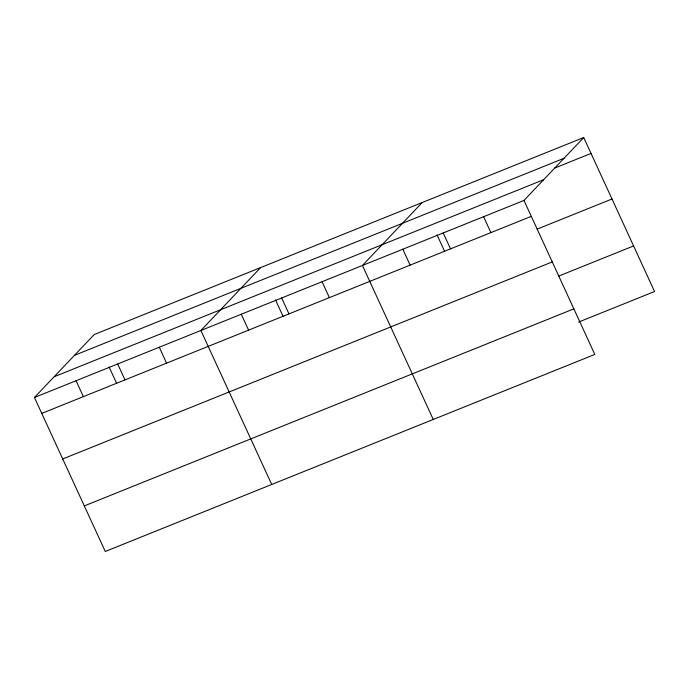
<?xml version="1.0" encoding="UTF-8"?>
<svg xmlns="http://www.w3.org/2000/svg" width="689" height="689" viewBox="0 0 689 689"><rect width="100%" height="100%" fill="white"/><g stroke="black" fill="none" stroke-linecap="round" stroke-linejoin="round"><path stroke-width="1.03" d="M583.729 137.524L523.984 200.447L594.814 354.43L105.271 551.476L34.45 397.484L94.186 334.57L583.729 137.524L654.55 291.516L578.7 322.039M260.631 267.573L200.895 330.496L271.716 484.479M422.176 202.549L362.44 265.472L433.26 419.455M74.472 355.335L564.015 158.289M554.593 168.099L591.041 153.432M54.164 376.728L543.699 179.683M34.45 397.484L523.984 200.447M41.762 413.391L531.305 216.346M537.136 229.127L611.996 199M62.725 458.96L552.259 261.915M558.727 276.082L633.596 245.947M84.316 505.907L573.851 308.861M483.6 216.699L490.912 232.606M443.216 232.96L450.528 248.858M437.076 234.94L444.655 251.416M402.824 249.211L410.144 265.119M322.056 281.723L329.368 297.631M281.663 297.984L288.984 313.883M275.522 299.965L283.11 316.44M241.279 314.236L248.591 330.143M159.28 347.239L166.6 363.146M117.673 363.99L124.985 379.897M109.086 366.953L116.665 383.437M76.057 380.741L83.378 396.64"/></g></svg>
